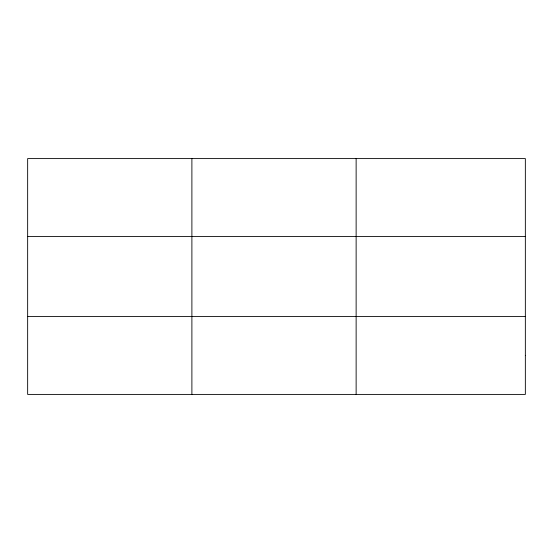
<?xml version="1.0" encoding="UTF-8"?>
<svg xmlns="http://www.w3.org/2000/svg" width="553" height="553" viewBox="0 0 553 553"><rect width="100%" height="100%" fill="white"/><g stroke="black" fill="none" stroke-linecap="round" stroke-linejoin="round"><path stroke-width="0.83" d="M191.891 158.593L191.891 394.407M356.132 158.593L356.132 394.407M27.65 236.414L525.35 236.414M27.65 316.586L525.35 316.586M525.35 355.496L525.35 394.407L27.65 394.407L27.65 158.593L525.35 158.593L525.35 355.496"/></g></svg>
